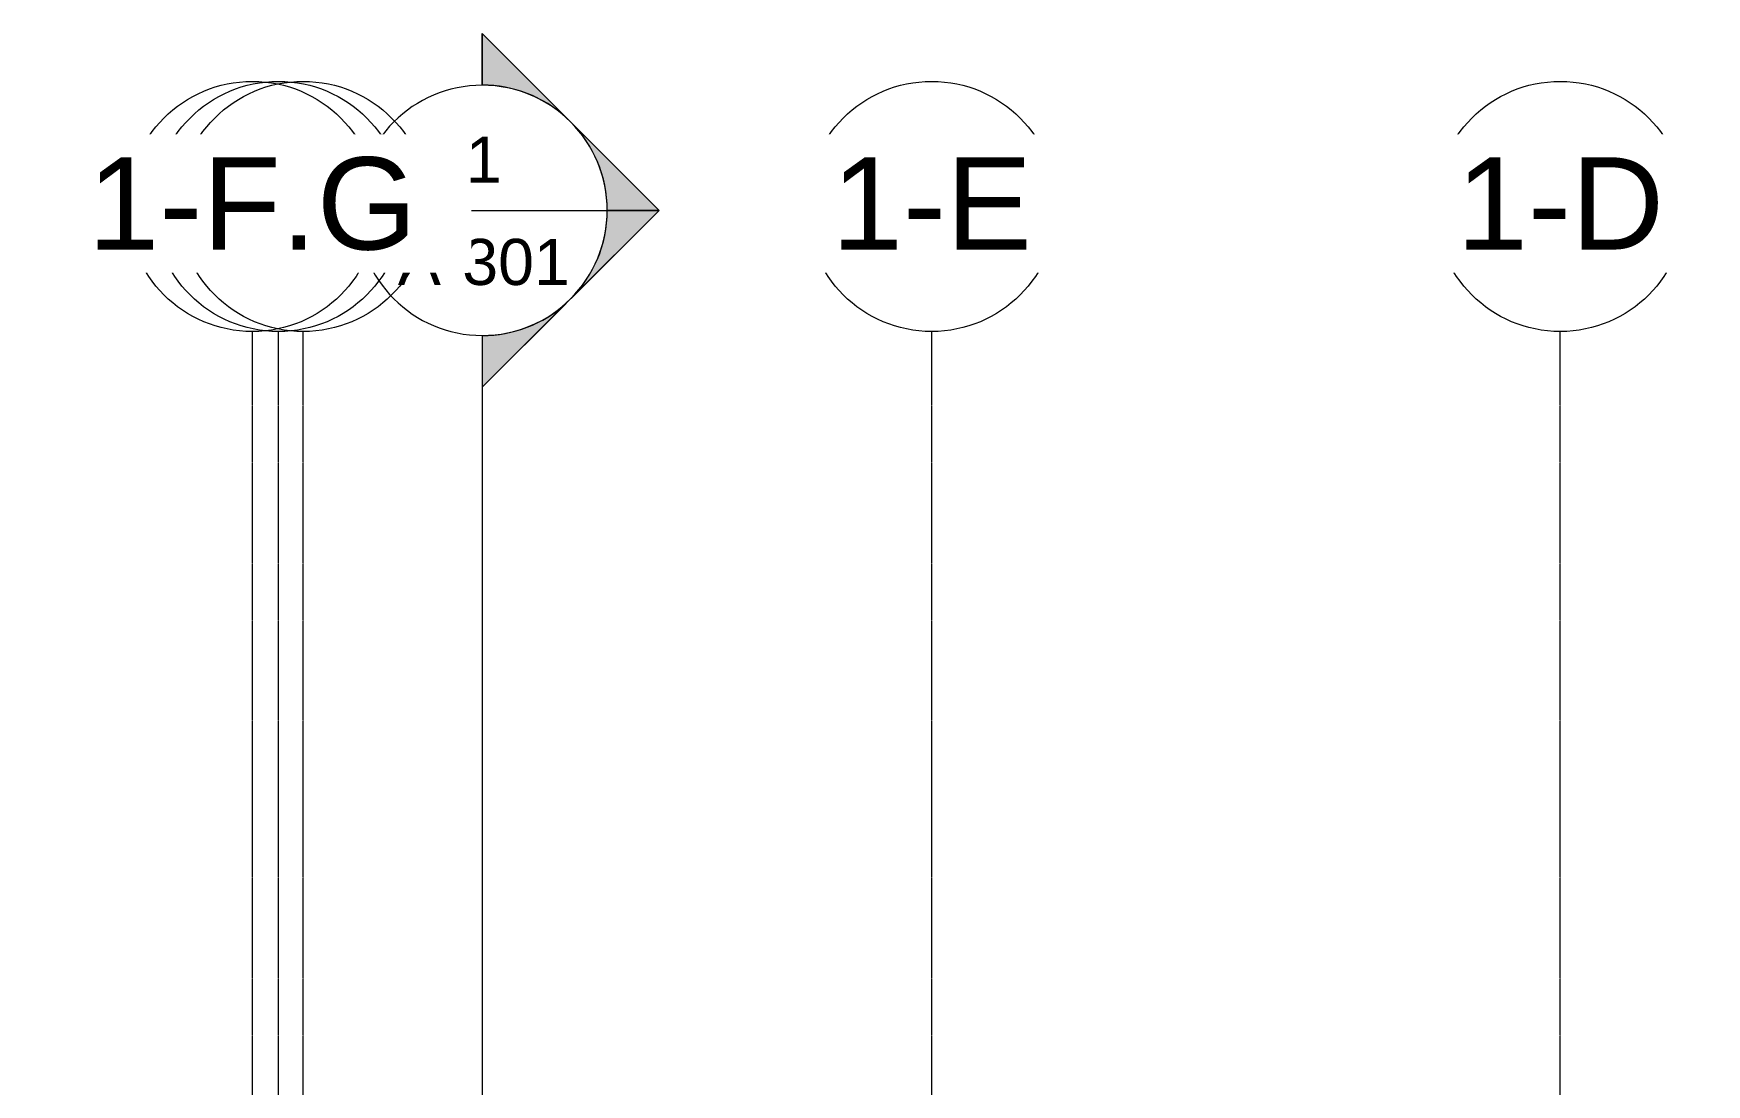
# Model space of a CAD drawing. Header units: inches. Extents: x -23227 to -2744, y -314 to 853.
# Drawn here: x -13764 to -13122, y 450 to 853 of the extents above; entities that cross this region are included whole.
import ezdxf

# ---------------------------------------------------------------- set-up
doc = ezdxf.new("R2010")
doc.units = ezdxf.units.IN
doc.header["$MEASUREMENT"] = 0
doc.linetypes.add('Grid Line 1_2_', pattern=[0.875, 0.5, -0.125, 0.125, -0.125])
for name, color, linetype, lineweight in [('G-ANNO-SYMB', 111, 'Continuous', 9), ('S-GRID', 1, 'Continuous', 9), ('S-GRID-IDEN', 1, 'Continuous', 9)]:
    doc.layers.add(name, color=color, linetype=linetype, lineweight=lineweight)
doc.styles.add('Arial_1', font='arial.ttf', dxfattribs={"height": 35.407186})
doc.styles.add('Arial_2', font='arial.ttf', dxfattribs={"height": 17.703593})

# ---------------------------------------------------------------- blocks, each defined once
blk = doc.blocks.new('Grid - Grid Head - Circle-14747-Section 5')
at = {"layer": 'S-GRID-IDEN'}
blk.add_circle((21143.8, 786.66), 48, dxfattribs=at)
blk = doc.blocks.new('Section - Section Head - Filled-1526-Section 5')
at = {"layer": 'G-ANNO-SYMB'}
h = blk.add_hatch(color=256, dxfattribs=at)
edge = h.paths.add_edge_path(flags=0)
edge.add_arc((22272.83, 593.16), 48.06, 47.9216, 90)
edge.add_line((22272.83, 641.22), (22272.83, 661.04))
edge.add_line((22272.83, 661.04), (22305.04, 628.83))
h = blk.add_hatch(color=256, dxfattribs=at)
edge = h.paths.add_edge_path(flags=0)
edge.add_line((22306.77, 627.1), (22340.72, 593.16))
edge.add_line((22340.72, 593.16), (22320.83, 593.16))
edge.add_arc((22272.83, 593.16), 48, 360, 405)
h = blk.add_hatch(color=256, dxfattribs=at)
edge = h.paths.add_edge_path(flags=0)
edge.add_arc((22272.83, 593.16), 48, 315, 360)
edge.add_line((22320.83, 593.16), (22340.72, 593.16))
edge.add_line((22340.72, 593.16), (22306.77, 559.22))
h = blk.add_hatch(color=256, dxfattribs=at)
edge = h.paths.add_edge_path(flags=0)
edge.add_line((22305.04, 557.48), (22272.83, 525.27))
edge.add_line((22272.83, 525.27), (22272.83, 545.09))
edge.add_arc((22272.83, 593.16), 48.06, 270, 312.0784)
for p, q in [((22340.72, 593.16), (22272.83, 661.04)), ((22272.83, 641.16), (22272.83, 661.04)), ((22305.04, 628.83), (22272.83, 661.04)), ((22272.83, 661.04), (22272.83, 641.22)), ((22340.72, 593.16), (22306.77, 627.1)), ((22340.72, 593.16), (22272.83, 525.27)), ((22306.77, 559.22), (22340.72, 593.16)), ((22320.83, 593.16), (22340.72, 593.16)), ((22340.72, 593.16), (22320.83, 593.16)), ((22272.83, 525.27), (22305.04, 557.48)), ((22272.83, 545.16), (22272.83, 525.27)), ((22272.83, 545.09), (22272.83, 525.27))]:
    blk.add_line(p, q, dxfattribs=at)
for radius, start, end in [(48, 90, 270), (48.06, 47.9216, 90), (48, 270, 90), (48, 360, 45), (48, 315, 360), (48.06, 270, 312.0784)]:
    blk.add_arc((22272.83, 593.16), radius, start, end, dxfattribs=at)

msp = doc.modelspace()

# ---------------------------------------------------------------- linework, layer by layer
at = {"layer": 'G-ANNO-SYMB'}
msp.add_line((-13591.83632, 737.15708), (-13591.83632, -79.66081), dxfattribs=at)
at = {"layer": 'S-GRID', "linetype": 'Grid Line 1_2_'}
for p, q in [((-13680.05612, -273.16081), (-13680.05612, 738.65708)), ((-13670.05612, -273.16081), (-13670.05612, 738.65708)), ((-13660.55612, -273.16081), (-13660.55612, 738.65708)), ((-13419.30612, -273.16081), (-13419.30612, 738.65708)), ((-13419.30612, -273.16081), (-13419.30612, 738.65708)), ((-13178.05612, -273.16081), (-13178.05612, 738.65708)), ((-13178.05612, -273.16081), (-13178.05612, 738.65708))]:
    msp.add_line(p, q, dxfattribs=at)

# ---------------------------------------------------------------- block references
at = {"layer": 'S-GRID-IDEN'}
for p in [(-34804.35893, 0), (-34563.10893, 0), (-34321.85893, 0)]:
    msp.add_blockref('Grid - Grid Head - Circle-14747-Section 5', p, dxfattribs=at)

# ---------------------------------------------------------------- texts
at = {"layer": 'G-ANNO-SYMB', "insert": (-13591.22158, 813.49532), "char_height": 17.70359, "width": 16.416, "attachment_point": 2, "line_spacing_factor": 0.938532, "style": 'Arial_2'}
msp.add_mtext('1', dxfattribs=at)

# ---------------------------------------------------------------- next in the draw order: texts
at = {"layer": 'S-GRID-IDEN', "char_height": 35.407186, "width": 85.104, "attachment_point": 2, "line_spacing_factor": 0.938532, "style": 'Arial_1', "bg_fill": 3, "box_fill_scale": 1.25, "bg_fill_color": 0, "bg_fill_transparency": 0}
for s, insert in [('3-8', (-13660.56535, 805.53081)), ('3-7', (-13419.31535, 805.53081)), ('3-6', (-13178.06535, 805.53081))]:
    msp.add_mtext(s, dxfattribs=dict(at, insert=insert))

# ---------------------------------------------------------------- next in the draw order: linework, layer by layer
at = {"layer": 'G-ANNO-SYMB'}
msp.add_line((-13639.83632, 785.15708), (-13543.83632, 785.15708), dxfattribs=at)

# ---------------------------------------------------------------- next in the draw order: block references
msp.add_blockref('Section - Section Head - Filled-1526-Section 5', (-35864.66941, 192), dxfattribs=at)
at = {"layer": 'S-GRID-IDEN'}
for p in [(-34813.85893, 0), (-34563.10893, 0), (-34321.85893, 0)]:
    msp.add_blockref('Grid - Grid Head - Circle-14747-Section 5', p, dxfattribs=at)

# ---------------------------------------------------------------- next in the draw order: texts
at = {"layer": 'G-ANNO-SYMB', "insert": (-13591.22158, 774.22284), "char_height": 17.703593, "width": 78.624, "attachment_point": 2, "line_spacing_factor": 0.938532, "style": 'Arial_2'}
msp.add_mtext('A-301', dxfattribs=at)

# ---------------------------------------------------------------- next in the draw order: texts
at = {"layer": 'S-GRID-IDEN', "char_height": 35.407186, "attachment_point": 2, "line_spacing_factor": 0.938532, "style": 'Arial_1', "bg_fill": 3, "box_fill_scale": 1.25, "bg_fill_color": 0, "bg_fill_transparency": 0}
for s, insert, width in [('1-F', (-13670.06535, 805.53081), 88.128), ('1-E', (-13419.31535, 805.53081), 91.584), ('1-D', (-13178.06535, 805.53081), 94.608)]:
    msp.add_mtext(s, dxfattribs=dict(at, insert=insert, width=width))

# ---------------------------------------------------------------- next in the draw order: block references
at = {"layer": 'S-GRID-IDEN'}
msp.add_blockref('Grid - Grid Head - Circle-14747-Section 5', (-34823.85893, 0), dxfattribs=at)

# ---------------------------------------------------------------- next in the draw order: texts
at = {"layer": 'S-GRID-IDEN', "insert": (-13680.06535, 805.53081), "char_height": 35.407186, "width": 150.336, "attachment_point": 2, "line_spacing_factor": 0.938532, "style": 'Arial_1', "bg_fill": 3, "box_fill_scale": 1.25, "bg_fill_color": 0, "bg_fill_transparency": 0}
msp.add_mtext('1-F.G', dxfattribs=at)

doc.saveas('drawing.dxf')
